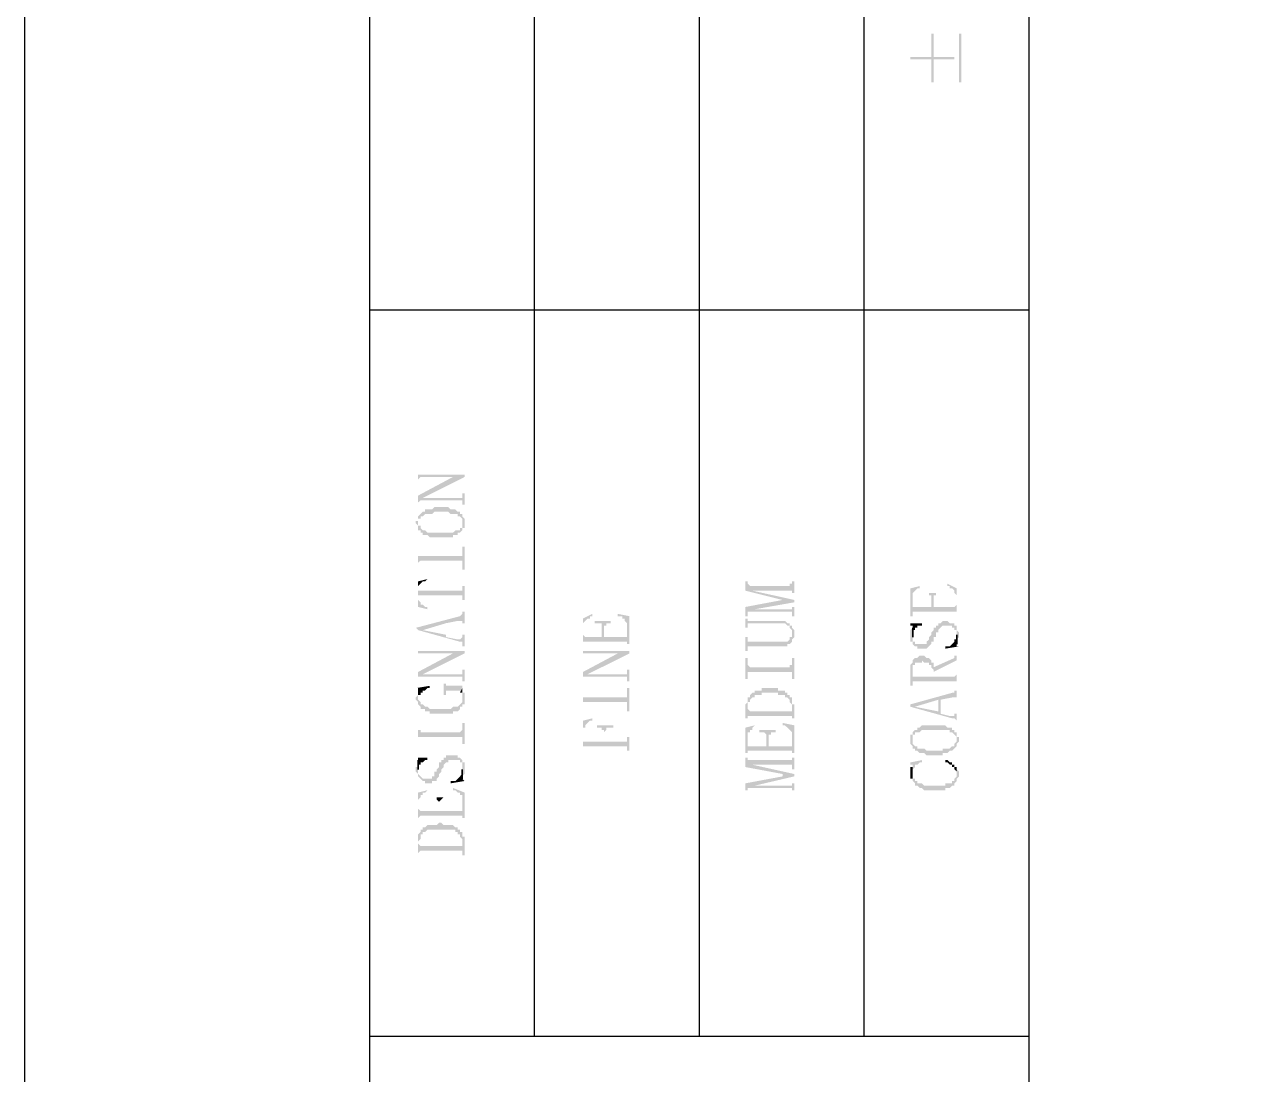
# Model space of a CAD drawing. Header units: inches. Extents: x 3613 to 8393, y -2205 to -794.
# Drawn here: x 5755.97 to 5779.73, y -1308.93 to -1288.51 of the extents above; entities that cross this region are included whole.
import ezdxf

# ---------------------------------------------------------------- set-up
doc = ezdxf.new("R2010")
doc.units = ezdxf.units.IN
doc.header["$MEASUREMENT"] = 0

msp = doc.modelspace()

# ---------------------------------------------------------------- hatches: boundary and pattern name
at = {"transparency": 33554559}
for points in [[(5773.196, -1289.143), (5773.196, -1289.188), (5773.602, -1289.188), (5773.602, -1289.639), (5773.647, -1289.639), (5773.647, -1289.188), (5774.053, -1289.188), (5774.053, -1289.143), (5773.647, -1289.143), (5773.647, -1288.691), (5773.602, -1288.691), (5773.602, -1289.143)], [(5774.188, -1289.639), (5774.188, -1288.691), (5774.143, -1288.691), (5774.143, -1289.639)], [(5763.627, -1297.176), (5763.627, -1297.402), (5763.627, -1297.357), (5763.627, -1297.357), (5763.673, -1297.311), (5764.53, -1297.311), (5764.53, -1297.266), (5763.627, -1297.266)], [(5763.627, -1297.673), (5763.627, -1297.853), (5763.627, -1297.808), (5763.627, -1297.808), (5763.673, -1297.763), (5763.673, -1297.763), (5763.718, -1297.718), (5764.53, -1297.311), (5764.304, -1297.311)], [(5763.673, -1297.763), (5764.485, -1297.763), (5764.485, -1297.808), (5764.485, -1297.853), (5764.53, -1297.853), (5764.53, -1297.627), (5764.485, -1297.627), (5764.485, -1297.718), (5763.718, -1297.718)], [(5763.627, -1298.079), (5763.627, -1298.214), (5763.627, -1298.169), (5763.627, -1298.124), (5763.673, -1298.124), (5763.673, -1298.079), (5763.718, -1298.079), (5763.763, -1298.034), (5763.898, -1298.034), (5763.943, -1297.988), (5764.214, -1297.988), (5764.259, -1298.034), (5764.395, -1298.034), (5764.395, -1298.079), (5764.44, -1298.079), (5764.485, -1298.124), (5764.485, -1298.169), (5764.485, -1298.214), (5764.485, -1298.079), (5764.485, -1298.034), (5764.44, -1298.034), (5764.44, -1297.988), (5764.395, -1297.988), (5764.35, -1297.943), (5764.259, -1297.943), (5764.214, -1297.898), (5763.943, -1297.898), (5763.898, -1297.943), (5763.763, -1297.943), (5763.763, -1297.988), (5763.718, -1297.988), (5763.673, -1298.034), (5763.673, -1298.034)], [(5763.582, -1298.214), (5763.582, -1298.214), (5763.627, -1298.259), (5763.627, -1298.304), (5763.627, -1298.35), (5763.673, -1298.35), (5763.673, -1298.395), (5763.718, -1298.395), (5763.718, -1298.44), (5763.808, -1298.44), (5763.853, -1298.485), (5764.304, -1298.485), (5764.304, -1298.44), (5764.395, -1298.44), (5764.395, -1298.395), (5764.44, -1298.395), (5764.485, -1298.35), (5764.485, -1298.304), (5764.53, -1298.304), (5764.53, -1298.259), (5764.53, -1298.214), (5764.53, -1298.169), (5764.53, -1298.124), (5764.53, -1298.124), (5764.485, -1298.079), (5764.485, -1298.214), (5764.485, -1298.259), (5764.485, -1298.304), (5764.44, -1298.304), (5764.44, -1298.35), (5764.35, -1298.35), (5764.304, -1298.395), (5763.808, -1298.395), (5763.763, -1298.35), (5763.718, -1298.35), (5763.673, -1298.304), (5763.673, -1298.259), (5763.627, -1298.259), (5763.627, -1298.214), (5763.627, -1298.079), (5763.627, -1298.124), (5763.627, -1298.169), (5763.582, -1298.169)], [(5763.627, -1298.665), (5763.627, -1299.117), (5763.627, -1298.981), (5763.627, -1298.981), (5763.673, -1298.936), (5764.485, -1298.936), (5764.485, -1299.117), (5764.53, -1299.117), (5764.53, -1298.665), (5764.485, -1298.665), (5764.485, -1298.801), (5764.485, -1298.846), (5763.627, -1298.846)], [(5763.627, -1299.342), (5763.627, -1299.478), (5763.627, -1299.433), (5763.673, -1299.388), (5763.673, -1299.388), (5763.718, -1299.342), (5763.763, -1299.342), (5763.808, -1299.297), (5763.808, -1299.297)], [(5763.627, -1299.342), (5763.627, -1299.839), (5763.808, -1299.884), (5763.808, -1299.839), (5763.763, -1299.839), (5763.718, -1299.794), (5763.673, -1299.794), (5763.673, -1299.749), (5763.673, -1299.749), (5763.627, -1299.703), (5763.627, -1299.478)], [(5769.991, -1299.342), (5769.991, -1299.523), (5770.713, -1299.703), (5770.713, -1299.703), (5770.939, -1299.749), (5770.939, -1299.703), (5770.127, -1299.523), (5770.127, -1299.523), (5770.081, -1299.433), (5770.081, -1299.433), (5770.036, -1299.388), (5770.036, -1299.342), (5770.036, -1299.342)], [(5770.081, -1299.433), (5770.127, -1299.523), (5770.894, -1299.523), (5770.894, -1299.568), (5770.939, -1299.568), (5770.939, -1299.342), (5770.894, -1299.342), (5770.894, -1299.388), (5770.849, -1299.388), (5770.849, -1299.433)], [(5763.627, -1299.478), (5763.627, -1299.658), (5763.627, -1299.613), (5764.485, -1299.613), (5764.485, -1299.658), (5764.485, -1299.703), (5764.53, -1299.703), (5764.53, -1299.433), (5764.485, -1299.433), (5764.485, -1299.478), (5764.485, -1299.523), (5763.627, -1299.523)], [(5773.196, -1299.478), (5773.196, -1300.019), (5773.241, -1300.019), (5773.241, -1299.613), (5773.241, -1299.568), (5773.241, -1299.568), (5773.286, -1299.523), (5773.286, -1299.523), (5773.331, -1299.478), (5773.376, -1299.478), (5773.376, -1299.433), (5773.376, -1299.433)], [(5773.466, -1299.568), (5773.557, -1299.568), (5773.557, -1299.613), (5773.602, -1299.613), (5773.602, -1299.839), (5773.647, -1299.703), (5773.647, -1299.658), (5773.647, -1299.613), (5773.692, -1299.613), (5773.692, -1299.568), (5773.782, -1299.568)], [(5773.918, -1299.433), (5773.963, -1299.433), (5773.963, -1299.478), (5774.008, -1299.478), (5774.053, -1299.523), (5774.053, -1299.568), (5774.053, -1299.568), (5774.098, -1299.613), (5774.098, -1300.019), (5774.098, -1299.478), (5773.918, -1299.388)], [(5769.991, -1299.839), (5769.991, -1300.019), (5770.036, -1300.019), (5770.036, -1299.974), (5770.036, -1299.929), (5770.081, -1299.929), (5770.172, -1299.884), (5770.939, -1299.749), (5770.713, -1299.703)], [(5770.081, -1299.929), (5770.894, -1299.929), (5770.894, -1299.974), (5770.894, -1300.019), (5770.939, -1300.019), (5770.939, -1299.839), (5770.894, -1299.839), (5770.894, -1299.884), (5770.172, -1299.884)], [(5773.241, -1299.974), (5773.241, -1299.929), (5774.098, -1299.929), (5774.098, -1299.974), (5774.098, -1299.794), (5774.098, -1299.794), (5774.053, -1299.839), (5773.647, -1299.839), (5773.647, -1299.703), (5773.602, -1299.839), (5773.241, -1299.839), (5773.241, -1299.658)], [(5763.582, -1300.245), (5763.627, -1300.29), (5763.718, -1300.29), (5764.169, -1300.155), (5764.169, -1300.38), (5764.169, -1300.155), (5764.395, -1300.11), (5764.485, -1300.11), (5764.485, -1300.155), (5764.53, -1300.155), (5764.53, -1299.929), (5764.485, -1299.929), (5764.485, -1299.974), (5764.485, -1299.974), (5764.44, -1300.019), (5764.44, -1300.019)], [(5766.832, -1300.065), (5766.832, -1300.561), (5766.832, -1300.2), (5766.832, -1300.155), (5766.877, -1300.11), (5766.877, -1300.11), (5766.922, -1300.065), (5766.967, -1300.065), (5766.967, -1300.019), (5767.012, -1300.019), (5767.012, -1299.974)], [(5767.509, -1300.019), (5767.599, -1300.019), (5767.599, -1300.065), (5767.644, -1300.065), (5767.644, -1300.11), (5767.644, -1300.11), (5767.689, -1300.155), (5767.689, -1300.561), (5767.735, -1300.561), (5767.735, -1300.019), (5767.509, -1299.974)], [(5769.991, -1300.065), (5769.991, -1300.245), (5770.036, -1300.245), (5770.036, -1300.2), (5770.036, -1300.155), (5770.758, -1300.155), (5770.804, -1300.2), (5770.849, -1300.2), (5770.849, -1300.245), (5770.849, -1300.245), (5770.894, -1300.29), (5770.894, -1300.335), (5770.894, -1300.2), (5770.849, -1300.2), (5770.849, -1300.155), (5770.804, -1300.155), (5770.758, -1300.11), (5770.036, -1300.11), (5770.036, -1300.065), (5770.036, -1300.065)], [(5763.627, -1300.29), (5764.44, -1300.516), (5764.485, -1300.516), (5764.485, -1300.561), (5764.485, -1300.606), (5764.53, -1300.606), (5764.53, -1300.38), (5764.485, -1300.38), (5764.485, -1300.426), (5764.485, -1300.426), (5764.44, -1300.471), (5764.395, -1300.471), (5764.169, -1300.426), (5764.169, -1300.155), (5764.169, -1300.38), (5763.718, -1300.29), (5763.718, -1300.29)], [(5766.832, -1300.561), (5766.832, -1300.516), (5767.689, -1300.516), (5767.689, -1300.561), (5767.689, -1300.38), (5767.689, -1300.426), (5767.238, -1300.426), (5767.238, -1300.245), (5767.193, -1300.426), (5766.877, -1300.426), (5766.832, -1300.38), (5766.832, -1300.2)], [(5767.058, -1300.11), (5767.058, -1300.155), (5767.193, -1300.155), (5767.193, -1300.2), (5767.193, -1300.245), (5767.193, -1300.426), (5767.238, -1300.245), (5767.238, -1300.2), (5767.283, -1300.2), (5767.283, -1300.155), (5767.373, -1300.155), (5767.373, -1300.11)], [(5769.991, -1300.426), (5769.991, -1300.696), (5770.036, -1300.696), (5770.036, -1300.651), (5770.036, -1300.606), (5770.804, -1300.606), (5770.804, -1300.561), (5770.849, -1300.561), (5770.894, -1300.516), (5770.894, -1300.471), (5770.894, -1300.471), (5770.939, -1300.426), (5770.939, -1300.38), (5770.939, -1300.335), (5770.939, -1300.29), (5770.894, -1300.245), (5770.894, -1300.38), (5770.894, -1300.426), (5770.849, -1300.426), (5770.849, -1300.471), (5770.849, -1300.471), (5770.804, -1300.516), (5770.036, -1300.516), (5770.036, -1300.426)], [(5773.196, -1300.38), (5773.196, -1300.471), (5773.196, -1300.516), (5773.241, -1300.516), (5773.241, -1300.561), (5773.241, -1300.561), (5773.286, -1300.606), (5773.331, -1300.606), (5773.331, -1300.651), (5773.511, -1300.651), (5773.557, -1300.606), (5773.557, -1300.606), (5773.602, -1300.561), (5773.602, -1300.516), (5773.647, -1300.516), (5773.647, -1300.426), (5773.692, -1300.426), (5773.692, -1300.335), (5773.737, -1300.335), (5773.737, -1300.29), (5773.737, -1300.29), (5773.782, -1300.245), (5773.782, -1300.245), (5773.827, -1300.2), (5774.008, -1300.2), (5774.008, -1300.245), (5774.053, -1300.245), (5774.053, -1300.29), (5774.098, -1300.29), (5774.098, -1300.335), (5774.098, -1300.516), (5774.098, -1300.471), (5774.098, -1300.471), (5774.143, -1300.426), (5774.143, -1300.38), (5774.143, -1300.335), (5774.143, -1300.335), (5774.098, -1300.29), (5774.098, -1300.245), (5774.098, -1300.2), (5774.053, -1300.2), (5774.053, -1300.155), (5773.963, -1300.155), (5773.918, -1300.11), (5773.827, -1300.11), (5773.782, -1300.155), (5773.737, -1300.155), (5773.737, -1300.2), (5773.692, -1300.2), (5773.692, -1300.245), (5773.647, -1300.245), (5773.647, -1300.29), (5773.647, -1300.29), (5773.602, -1300.335), (5773.602, -1300.38), (5773.602, -1300.38), (5773.557, -1300.426), (5773.557, -1300.471), (5773.557, -1300.471), (5773.511, -1300.516), (5773.511, -1300.561), (5773.286, -1300.561), (5773.286, -1300.516), (5773.241, -1300.516), (5773.241, -1300.471), (5773.241, -1300.426), (5773.241, -1300.245), (5773.196, -1300.29), (5773.196, -1300.335)], [(5773.196, -1300.155), (5773.196, -1300.2), (5773.241, -1300.2), (5773.241, -1300.335), (5773.241, -1300.29), (5773.286, -1300.29), (5773.286, -1300.245), (5773.331, -1300.245), (5773.331, -1300.2), (5773.421, -1300.2), (5773.421, -1300.155)], [(5773.873, -1300.651), (5773.873, -1300.651), (5774.143, -1300.606), (5774.098, -1300.606), (5774.098, -1300.561), (5774.098, -1300.426), (5774.098, -1300.471), (5774.053, -1300.471), (5774.053, -1300.516), (5774.053, -1300.516), (5774.008, -1300.561), (5774.008, -1300.561), (5773.963, -1300.606), (5773.873, -1300.606)], [(5763.627, -1300.606), (5763.627, -1300.832), (5763.627, -1300.742), (5764.53, -1300.742), (5764.53, -1300.696), (5763.627, -1300.696)], [(5763.627, -1301.103), (5763.627, -1301.283), (5763.627, -1301.193), (5763.673, -1301.193), (5763.718, -1301.148), (5764.53, -1300.742), (5764.304, -1300.742)], [(5766.832, -1300.606), (5766.832, -1300.832), (5766.832, -1300.787), (5766.832, -1300.742), (5767.735, -1300.742), (5767.735, -1300.696), (5766.832, -1300.696)], [(5766.832, -1301.103), (5766.832, -1301.283), (5766.832, -1301.238), (5766.832, -1301.193), (5766.877, -1301.193), (5766.922, -1301.148), (5767.735, -1300.742), (5767.509, -1300.742)], [(5773.196, -1301.057), (5773.196, -1301.373), (5773.241, -1301.373), (5773.241, -1301.057), (5773.241, -1300.967), (5773.286, -1300.967), (5773.286, -1300.922), (5773.421, -1300.922), (5773.421, -1300.877), (5773.421, -1300.877), (5773.466, -1300.922), (5773.557, -1300.922), (5773.557, -1300.967), (5773.602, -1300.967), (5773.602, -1301.012), (5773.602, -1301.012), (5773.647, -1301.057), (5773.647, -1301.193), (5773.647, -1300.922), (5773.602, -1300.922), (5773.602, -1300.877), (5773.602, -1300.877), (5773.557, -1300.832), (5773.511, -1300.832), (5773.466, -1300.787), (5773.376, -1300.787), (5773.331, -1300.832), (5773.286, -1300.832), (5773.241, -1300.877), (5773.241, -1300.922), (5773.241, -1300.922), (5773.196, -1300.967), (5773.196, -1301.012), (5773.196, -1301.012)], [(5773.647, -1301.012), (5773.647, -1301.103), (5774.098, -1300.877), (5774.098, -1300.742), (5774.098, -1300.787), (5774.053, -1300.787), (5774.053, -1300.832), (5774.053, -1300.832)], [(5769.991, -1300.832), (5769.991, -1301.238), (5770.036, -1301.238), (5770.036, -1301.103), (5770.894, -1301.103), (5770.894, -1301.238), (5770.939, -1301.238), (5770.939, -1300.832), (5770.894, -1300.832), (5770.894, -1300.967), (5770.849, -1300.967), (5770.849, -1301.012), (5770.081, -1301.012), (5770.036, -1300.967), (5770.036, -1300.832)], [(5773.241, -1301.328), (5773.241, -1301.283), (5774.098, -1301.283), (5774.098, -1301.373), (5774.098, -1301.103), (5774.098, -1301.148), (5774.098, -1301.148), (5774.053, -1301.193), (5773.647, -1301.193), (5773.647, -1300.967), (5773.647, -1300.922), (5773.647, -1301.193), (5773.241, -1301.193), (5773.241, -1301.103)], [(5763.673, -1301.193), (5764.485, -1301.193), (5764.485, -1301.283), (5764.53, -1301.283), (5764.53, -1301.057), (5764.485, -1301.057), (5764.485, -1301.103), (5764.485, -1301.148), (5763.718, -1301.148)], [(5766.877, -1301.193), (5767.689, -1301.193), (5767.689, -1301.283), (5767.735, -1301.283), (5767.735, -1301.057), (5767.689, -1301.057), (5767.689, -1301.103), (5767.689, -1301.148), (5766.922, -1301.148)], [(5763.582, -1301.418), (5763.627, -1301.418), (5763.627, -1301.464), (5763.627, -1301.599), (5763.627, -1301.554), (5763.673, -1301.554), (5763.673, -1301.509), (5763.718, -1301.509), (5763.718, -1301.464), (5763.763, -1301.464), (5763.808, -1301.418), (5763.853, -1301.418), (5763.853, -1301.373)], [(5764.124, -1301.328), (5764.124, -1301.554), (5764.169, -1301.554), (5764.169, -1301.509), (5764.169, -1301.464), (5764.44, -1301.464), (5764.44, -1301.509), (5764.485, -1301.418), (5764.485, -1301.373), (5764.169, -1301.373), (5764.169, -1301.328), (5764.169, -1301.328)], [(5764.44, -1301.509), (5764.485, -1301.509), (5764.485, -1301.599), (5764.485, -1301.464), (5764.485, -1301.418)], [(5766.832, -1301.418), (5766.832, -1301.87), (5766.832, -1301.734), (5766.832, -1301.689), (5767.689, -1301.689), (5767.689, -1301.87), (5767.735, -1301.87), (5767.735, -1301.418), (5767.689, -1301.418), (5767.689, -1301.554), (5767.689, -1301.599), (5766.832, -1301.599), (5766.832, -1301.554)], [(5769.991, -1301.78), (5769.991, -1302.005), (5770.036, -1302.005), (5770.036, -1301.78), (5770.036, -1301.734), (5770.036, -1301.689), (5770.081, -1301.689), (5770.081, -1301.644), (5770.081, -1301.644), (5770.127, -1301.599), (5770.172, -1301.599), (5770.172, -1301.554), (5770.307, -1301.554), (5770.307, -1301.509), (5770.623, -1301.509), (5770.623, -1301.554), (5770.758, -1301.554), (5770.758, -1301.599), (5770.804, -1301.599), (5770.849, -1301.644), (5770.849, -1301.689), (5770.849, -1301.689), (5770.894, -1301.734), (5770.894, -1302.005), (5770.939, -1302.005), (5770.939, -1301.78), (5770.939, -1301.734), (5770.894, -1301.734), (5770.894, -1301.644), (5770.894, -1301.599), (5770.849, -1301.599), (5770.849, -1301.554), (5770.804, -1301.554), (5770.804, -1301.509), (5770.758, -1301.509), (5770.758, -1301.464), (5770.623, -1301.464), (5770.623, -1301.418), (5770.307, -1301.418), (5770.307, -1301.464), (5770.172, -1301.464), (5770.172, -1301.509), (5770.127, -1301.509), (5770.081, -1301.554), (5770.081, -1301.599), (5770.036, -1301.599), (5770.036, -1301.644), (5770.036, -1301.689), (5770.036, -1301.689), (5769.991, -1301.734), (5769.991, -1301.734)], [(5773.196, -1301.734), (5773.196, -1301.78), (5773.286, -1301.78), (5773.737, -1301.644), (5773.737, -1301.87), (5773.782, -1301.644), (5774.008, -1301.599), (5774.098, -1301.599), (5774.098, -1301.644), (5774.098, -1301.418), (5774.098, -1301.464), (5774.053, -1301.464), (5774.053, -1301.509), (5774.008, -1301.509)], [(5763.582, -1301.599), (5763.582, -1301.644), (5763.582, -1301.644), (5763.627, -1301.689), (5763.627, -1301.734), (5763.627, -1301.734), (5763.673, -1301.78), (5763.673, -1301.825), (5763.763, -1301.825), (5763.763, -1301.87), (5763.853, -1301.87), (5763.853, -1301.915), (5764.304, -1301.915), (5764.304, -1301.87), (5764.395, -1301.87), (5764.44, -1301.825), (5764.44, -1301.78), (5764.485, -1301.78), (5764.485, -1301.734), (5764.53, -1301.734), (5764.53, -1301.689), (5764.53, -1301.599), (5764.53, -1301.554), (5764.53, -1301.509), (5764.485, -1301.509), (5764.485, -1301.644), (5764.485, -1301.689), (5764.485, -1301.689), (5764.44, -1301.734), (5764.44, -1301.734), (5764.395, -1301.78), (5764.304, -1301.78), (5764.259, -1301.825), (5763.853, -1301.825), (5763.808, -1301.78), (5763.763, -1301.78), (5763.718, -1301.734), (5763.673, -1301.734), (5763.673, -1301.689), (5763.673, -1301.689), (5763.627, -1301.644), (5763.627, -1301.509), (5763.627, -1301.554), (5763.627, -1301.554)], [(5773.196, -1301.78), (5774.008, -1302.005), (5774.053, -1302.005), (5774.098, -1302.05), (5774.098, -1302.095), (5774.098, -1301.87), (5774.098, -1301.915), (5774.053, -1301.915), (5774.053, -1301.96), (5773.963, -1301.96), (5773.782, -1301.915), (5773.782, -1301.644), (5773.737, -1301.87), (5773.286, -1301.78), (5773.286, -1301.78)], [(5770.036, -1302.005), (5770.036, -1301.96), (5770.894, -1301.96), (5770.894, -1302.005), (5770.894, -1301.825), (5770.894, -1301.87), (5770.081, -1301.87), (5770.036, -1301.825), (5770.036, -1301.78)], [(5763.627, -1302.095), (5763.627, -1302.502), (5763.627, -1302.366), (5764.485, -1302.366), (5764.485, -1302.502), (5764.53, -1302.502), (5764.53, -1302.095), (5764.485, -1302.095), (5764.485, -1302.231), (5764.485, -1302.231), (5764.44, -1302.276), (5763.673, -1302.276), (5763.673, -1302.231), (5763.627, -1302.231)], [(5766.832, -1302.05), (5766.832, -1302.637), (5766.832, -1302.276), (5766.832, -1302.186), (5766.877, -1302.186), (5766.877, -1302.141), (5766.877, -1302.141), (5766.922, -1302.095), (5766.922, -1302.095), (5766.967, -1302.05), (5767.012, -1302.05), (5767.012, -1302.005)], [(5767.103, -1302.141), (5767.103, -1302.186), (5767.193, -1302.186), (5767.193, -1302.231), (5767.238, -1302.231), (5767.238, -1302.457), (5767.238, -1302.276), (5767.238, -1302.276), (5767.283, -1302.231), (5767.283, -1302.186), (5767.419, -1302.186), (5767.419, -1302.141)], [(5769.991, -1302.186), (5769.991, -1302.682), (5770.036, -1302.682), (5770.036, -1302.321), (5770.036, -1302.276), (5770.081, -1302.276), (5770.081, -1302.231), (5770.127, -1302.231), (5770.127, -1302.186), (5770.127, -1302.186), (5770.172, -1302.141), (5770.217, -1302.141), (5770.172, -1302.141)], [(5770.713, -1302.141), (5770.758, -1302.141), (5770.804, -1302.186), (5770.804, -1302.186), (5770.849, -1302.231), (5770.849, -1302.231), (5770.894, -1302.276), (5770.894, -1302.321), (5770.894, -1302.682), (5770.939, -1302.682), (5770.939, -1302.141), (5770.713, -1302.095)], [(5773.241, -1302.321), (5773.241, -1302.411), (5773.241, -1302.366), (5773.241, -1302.321), (5773.286, -1302.321), (5773.286, -1302.276), (5773.376, -1302.276), (5773.421, -1302.231), (5773.963, -1302.231), (5773.963, -1302.276), (5774.008, -1302.276), (5774.053, -1302.321), (5774.053, -1302.321), (5774.098, -1302.366), (5774.098, -1302.411), (5774.098, -1302.276), (5774.053, -1302.276), (5774.053, -1302.231), (5774.008, -1302.231), (5774.008, -1302.186), (5773.918, -1302.186), (5773.873, -1302.141), (5773.421, -1302.141), (5773.376, -1302.186), (5773.331, -1302.186), (5773.331, -1302.231), (5773.286, -1302.231), (5773.241, -1302.276), (5773.241, -1302.276)], [(5766.832, -1302.592), (5766.832, -1302.547), (5767.689, -1302.547), (5767.689, -1302.637), (5767.735, -1302.637), (5767.735, -1302.366), (5767.689, -1302.366), (5767.689, -1302.411), (5767.689, -1302.457), (5767.238, -1302.457), (5767.238, -1302.276), (5767.238, -1302.457), (5766.832, -1302.457), (5766.832, -1302.276)], [(5770.036, -1302.682), (5770.036, -1302.637), (5770.894, -1302.637), (5770.894, -1302.682), (5770.894, -1302.502), (5770.894, -1302.547), (5770.442, -1302.547), (5770.442, -1302.366), (5770.397, -1302.547), (5770.036, -1302.547), (5770.036, -1302.502), (5770.036, -1302.321)], [(5770.262, -1302.231), (5770.262, -1302.276), (5770.352, -1302.276), (5770.397, -1302.321), (5770.397, -1302.366), (5770.397, -1302.547), (5770.442, -1302.366), (5770.442, -1302.321), (5770.488, -1302.321), (5770.488, -1302.276), (5770.578, -1302.276), (5770.578, -1302.231)], [(5773.196, -1302.411), (5773.196, -1302.457), (5773.196, -1302.502), (5773.196, -1302.502), (5773.241, -1302.547), (5773.241, -1302.592), (5773.286, -1302.592), (5773.286, -1302.637), (5773.331, -1302.637), (5773.376, -1302.682), (5773.466, -1302.682), (5773.511, -1302.727), (5773.827, -1302.727), (5773.827, -1302.682), (5773.918, -1302.682), (5773.963, -1302.637), (5774.008, -1302.637), (5774.053, -1302.592), (5774.053, -1302.592), (5774.098, -1302.547), (5774.098, -1302.502), (5774.098, -1302.502), (5774.143, -1302.457), (5774.143, -1302.411), (5774.143, -1302.366), (5774.098, -1302.366), (5774.098, -1302.321), (5774.098, -1302.411), (5774.098, -1302.457), (5774.098, -1302.457), (5774.053, -1302.502), (5774.053, -1302.547), (5774.008, -1302.547), (5773.963, -1302.592), (5773.827, -1302.592), (5773.827, -1302.637), (5773.511, -1302.637), (5773.466, -1302.592), (5773.331, -1302.592), (5773.331, -1302.547), (5773.286, -1302.547), (5773.241, -1302.502), (5773.241, -1302.457), (5773.241, -1302.321), (5773.196, -1302.321), (5773.196, -1302.366)], [(5763.582, -1302.998), (5763.582, -1303.043), (5763.582, -1303.043), (5763.627, -1303.088), (5763.627, -1303.134), (5763.627, -1303.134), (5763.673, -1303.179), (5763.673, -1303.179), (5763.718, -1303.224), (5763.763, -1303.224), (5763.763, -1303.269), (5763.898, -1303.269), (5763.898, -1303.224), (5763.989, -1303.224), (5763.989, -1303.179), (5763.989, -1303.179), (5764.034, -1303.134), (5764.034, -1303.088), (5764.034, -1303.088), (5764.079, -1303.043), (5764.079, -1302.998), (5764.079, -1302.998), (5764.124, -1302.953), (5764.124, -1302.908), (5764.124, -1302.908), (5764.169, -1302.863), (5764.214, -1302.863), (5764.214, -1302.818), (5764.44, -1302.818), (5764.44, -1302.863), (5764.485, -1302.863), (5764.485, -1302.908), (5764.485, -1303.134), (5764.53, -1303.088), (5764.53, -1302.998), (5764.53, -1302.908), (5764.53, -1302.863), (5764.485, -1302.863), (5764.485, -1302.818), (5764.485, -1302.818), (5764.44, -1302.772), (5764.395, -1302.772), (5764.395, -1302.727), (5764.169, -1302.727), (5764.169, -1302.772), (5764.124, -1302.772), (5764.124, -1302.818), (5764.079, -1302.818), (5764.079, -1302.863), (5764.034, -1302.863), (5764.034, -1302.953), (5764.034, -1302.953), (5763.989, -1302.998), (5763.989, -1303.043), (5763.943, -1303.043), (5763.943, -1303.088), (5763.943, -1303.134), (5763.898, -1303.134), (5763.898, -1303.179), (5763.718, -1303.179), (5763.673, -1303.134), (5763.673, -1303.134), (5763.627, -1303.088), (5763.627, -1302.863), (5763.627, -1302.908), (5763.627, -1302.953), (5763.582, -1302.953)], [(5763.582, -1302.772), (5763.627, -1302.772), (5763.627, -1302.818), (5763.627, -1302.953), (5763.627, -1302.908), (5763.673, -1302.908), (5763.673, -1302.863), (5763.718, -1302.863), (5763.763, -1302.818), (5763.808, -1302.818), (5763.808, -1302.772), (5763.808, -1302.772)], [(5769.991, -1302.772), (5769.991, -1302.953), (5770.713, -1303.088), (5770.713, -1303.134), (5770.939, -1303.134), (5770.939, -1303.088), (5770.127, -1302.908), (5770.127, -1302.908), (5770.081, -1302.818), (5770.036, -1302.818), (5770.036, -1302.772), (5770.036, -1302.772)], [(5770.081, -1302.818), (5770.127, -1302.908), (5770.894, -1302.908), (5770.894, -1302.953), (5770.894, -1302.998), (5770.939, -1302.998), (5770.939, -1302.772), (5770.894, -1302.772), (5770.894, -1302.818), (5770.849, -1302.818)], [(5773.196, -1302.863), (5773.196, -1302.908), (5773.241, -1302.908), (5773.241, -1303.179), (5773.241, -1303.043), (5773.241, -1302.998), (5773.241, -1302.998), (5773.286, -1302.953), (5773.286, -1302.908), (5773.331, -1302.908), (5773.376, -1302.863), (5773.421, -1302.863), (5773.421, -1302.818)], [(5773.196, -1303.043), (5773.196, -1303.088), (5773.196, -1303.134), (5773.196, -1303.179), (5773.241, -1303.179), (5773.241, -1302.908), (5773.241, -1302.953), (5773.196, -1302.953), (5773.196, -1302.998)], [(5773.873, -1302.863), (5773.918, -1302.863), (5773.963, -1302.908), (5774.008, -1302.908), (5774.008, -1302.953), (5774.053, -1302.953), (5774.053, -1302.998), (5774.053, -1302.998), (5774.098, -1303.043), (5774.098, -1303.088), (5774.098, -1302.953), (5774.053, -1302.953), (5774.053, -1302.908), (5774.008, -1302.908), (5774.008, -1302.863), (5773.963, -1302.863), (5773.918, -1302.818), (5773.873, -1302.818)], [(5764.259, -1303.224), (5764.259, -1303.269), (5764.53, -1303.224), (5764.53, -1303.224), (5764.485, -1303.179), (5764.485, -1303.043), (5764.485, -1303.088), (5764.485, -1303.088), (5764.44, -1303.134), (5764.44, -1303.134), (5764.395, -1303.179), (5764.395, -1303.179), (5764.35, -1303.224), (5764.304, -1303.224)], [(5769.991, -1303.269), (5769.991, -1303.404), (5770.036, -1303.404), (5770.036, -1303.359), (5770.081, -1303.359), (5770.172, -1303.314), (5770.939, -1303.134), (5770.713, -1303.134)], [(5773.241, -1303.179), (5773.241, -1303.224), (5773.241, -1303.224), (5773.286, -1303.269), (5773.286, -1303.314), (5773.331, -1303.314), (5773.376, -1303.359), (5773.421, -1303.359), (5773.466, -1303.404), (5773.873, -1303.404), (5773.873, -1303.359), (5773.963, -1303.359), (5774.008, -1303.314), (5774.053, -1303.314), (5774.053, -1303.269), (5774.053, -1303.269), (5774.098, -1303.224), (5774.098, -1303.179), (5774.098, -1303.179), (5774.143, -1303.134), (5774.143, -1303.088), (5774.143, -1303.043), (5774.143, -1303.043), (5774.098, -1302.998), (5774.098, -1302.953), (5774.098, -1303.088), (5774.098, -1303.134), (5774.098, -1303.134), (5774.053, -1303.179), (5774.053, -1303.224), (5774.008, -1303.224), (5774.008, -1303.269), (5773.873, -1303.269), (5773.873, -1303.314), (5773.466, -1303.314), (5773.421, -1303.269), (5773.331, -1303.269), (5773.331, -1303.224), (5773.286, -1303.224), (5773.286, -1303.179), (5773.241, -1303.179), (5773.241, -1303.134), (5773.241, -1303.088), (5773.241, -1303.088)], [(5763.627, -1303.449), (5763.627, -1303.946), (5763.627, -1303.585), (5763.627, -1303.585), (5763.673, -1303.54), (5763.673, -1303.495), (5763.718, -1303.495), (5763.718, -1303.449), (5763.763, -1303.449), (5763.808, -1303.404), (5763.808, -1303.404)], [(5764.304, -1303.404), (5764.35, -1303.404), (5764.395, -1303.449), (5764.44, -1303.449), (5764.44, -1303.495), (5764.485, -1303.495), (5764.485, -1303.585), (5764.485, -1303.946), (5764.53, -1303.946), (5764.53, -1303.449), (5764.304, -1303.359)], [(5770.081, -1303.359), (5770.894, -1303.359), (5770.894, -1303.404), (5770.939, -1303.404), (5770.939, -1303.269), (5770.894, -1303.269), (5770.894, -1303.314), (5770.172, -1303.314)], [(5763.627, -1303.946), (5763.627, -1303.946), (5763.673, -1303.901), (5764.485, -1303.901), (5764.485, -1303.946), (5764.485, -1303.765), (5764.485, -1303.81), (5764.034, -1303.81), (5764.034, -1303.63), (5764.034, -1303.81), (5763.673, -1303.81), (5763.627, -1303.765), (5763.627, -1303.63)], [(5763.898, -1303.54), (5763.989, -1303.54), (5763.989, -1303.585), (5763.989, -1303.585), (5764.034, -1303.63), (5764.034, -1303.81), (5764.034, -1303.63), (5764.034, -1303.63), (5764.079, -1303.585), (5764.079, -1303.585), (5764.124, -1303.54), (5764.169, -1303.54)], [(5763.627, -1304.397), (5763.627, -1304.668), (5763.627, -1304.397), (5763.627, -1304.397), (5763.673, -1304.352), (5763.673, -1304.307), (5763.673, -1304.262), (5763.718, -1304.262), (5763.718, -1304.217), (5763.763, -1304.217), (5763.808, -1304.172), (5764.35, -1304.172), (5764.35, -1304.217), (5764.395, -1304.217), (5764.395, -1304.262), (5764.44, -1304.262), (5764.44, -1304.307), (5764.44, -1304.307), (5764.485, -1304.352), (5764.485, -1304.397), (5764.485, -1304.668), (5764.53, -1304.668), (5764.53, -1304.397), (5764.53, -1304.307), (5764.485, -1304.307), (5764.485, -1304.262), (5764.485, -1304.217), (5764.44, -1304.217), (5764.44, -1304.172), (5764.395, -1304.172), (5764.395, -1304.126), (5764.35, -1304.126), (5764.304, -1304.081), (5764.124, -1304.081), (5764.079, -1304.036), (5764.034, -1304.036), (5763.989, -1304.081), (5763.808, -1304.081), (5763.763, -1304.126), (5763.718, -1304.126), (5763.718, -1304.172), (5763.673, -1304.172), (5763.673, -1304.217), (5763.673, -1304.217), (5763.627, -1304.262), (5763.627, -1304.352)], [(5763.627, -1304.623), (5763.627, -1304.623), (5763.673, -1304.578), (5764.485, -1304.578), (5764.485, -1304.623), (5764.485, -1304.442), (5764.485, -1304.487), (5763.673, -1304.487), (5763.627, -1304.442), (5763.627, -1304.442)]]:
    msp.add_hatch(color=256, dxfattribs=at).paths.add_polyline_path(points)

# ---------------------------------------------------------------- linework, layer by layer
msp.add_line((5762.68, -1234.274), (5762.68, -1521.015))
for points in [[(6175.973, -1525.274), (6175.973, -1228.274), (5755.973, -1228.274), (5755.973, -1525.274)], [(5773.241, -1300.245), (5773.241, -1300.426), (5773.241, -1300.38), (5773.241, -1300.245)], [(5774.098, -1300.426), (5774.098, -1300.561), (5774.098, -1300.516), (5774.098, -1300.38)], [(5763.627, -1302.863), (5763.627, -1302.998), (5763.627, -1302.818)], [(5764.485, -1303.043), (5764.485, -1303.179), (5764.485, -1303.134), (5764.485, -1302.998), (5764.485, -1302.998)]]:
    msp.add_lwpolyline(points, close=True)
for points in [[(5765.884, -1234.274), (5765.884, -1308.188)], [(5769.088, -1234.274), (5769.088, -1308.188)], [(5772.293, -1234.274), (5772.293, -1308.188)], [(5775.497, -1234.274), (5775.497, -1521.015)], [(5762.68, -1294.062), (5775.497, -1294.062)], [(5762.68, -1308.188), (5775.497, -1308.188)]]:
    msp.add_lwpolyline(points)

doc.saveas('drawing.dxf')
